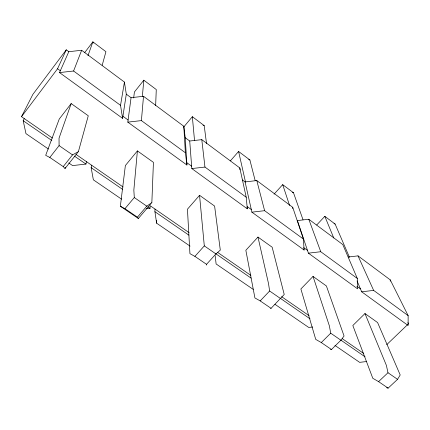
<?xml version="1.0" encoding="UTF-8"?>
<svg xmlns="http://www.w3.org/2000/svg" width="430" height="430" viewBox="0 0 430 430"><rect width="100%" height="100%" fill="white"/><g stroke="black" fill="none" stroke-linecap="round" stroke-linejoin="round"><path stroke-width="0.64" d="M348.246 257.016L358.002 255.871L390.236 279.855L408.145 315.631L408.108 325.494L361.684 291.809L357.05 280.919M190.081 246.121L156.617 223.186L156.687 220.531M156.617 223.186L154.918 211.694L154.994 209.061M151.854 202.611L153.429 162.352L137.401 150.898L125.367 165.55L120.362 206.239L138.352 218.499L151.854 202.611L146.78 206.169L137.428 217.188L138.352 218.499M155.649 105.49L156.273 89.558L143.824 80.195L134.407 92.009L133.676 97.959M146.162 208.776L150.038 208.324L150.151 205.712L189.087 232.651M131.064 97.685L127.812 122.136L186.916 165.018L185.378 152.752L141.405 120.599L143.512 96.293L131.064 97.685L126.296 94.165L124.431 82.092L81.652 50.267L68.8 51.691L66.268 49.821L32.868 94.39L21.5 116.691L52.358 138.041M137.401 150.898L133.843 190.108L134.3 197.547L124.953 208.684L120.362 206.239M142.319 96.761L143.824 80.195M68.8 51.691L59.507 72.579L122.593 118.352L126.296 94.165M122.593 118.352L120.529 105.334L124.431 82.092M121.609 199.187L93.358 179.821L91.149 167.657L91.687 165.26M68.757 162.959L72.6 165.593L85.957 164.072L86.532 161.691M78.4 151.629L88.274 115.783L71.186 103.571L59.243 119.051L45.682 155.343L49.832 157.461L63.242 166.603L65.011 168.512L78.4 151.629L72.514 154.881L63.242 166.603M102.195 65.258L105.931 51.697L92.848 41.855L84.656 52.643M65.011 168.512L65.392 167.243M71.186 103.571L59.034 138.186L59.087 145.609L49.832 157.461M87.973 55.739L92.848 41.855L93.348 42.989M59.507 72.579L73.584 71.014L81.652 50.267M21.5 116.691L57.55 68.757L66.268 49.821M48.461 149.049L25.967 133.628L23.188 120.722L24.247 118.594M397.546 379.335L400.201 374.981L377.604 322.57L364.973 313.545L352.831 325.521L372.794 378.287L378.572 381.625L388.129 388.145L397.546 379.335L387.989 372.735L386.387 365.392L364.973 313.545M340.904 340.221L344.065 336.018L326.397 285.971L313.029 276.42L300.876 288.981L315.738 339.399L321.291 342.565L331.476 349.509L340.904 340.221L330.724 333.191L329.348 325.806L313.029 276.42M349.461 257.301L335.142 224.084L324.822 216.328L316.727 224.981M183.75 126.99L192.344 116.686L204.202 125.608L206.513 143.475M206.534 264.316L215.941 253.926L220.3 250.115L214.608 206.072L199.547 195.311L187.442 209.211L189.936 253.657L194.903 256.382L206.534 264.316L206.722 265.1M230.394 160.863L238.58 151.462L249.889 159.971L255.173 180.654M194.903 256.382L204.304 245.89L199.547 195.311M274.066 194.15L282.693 184.642L293.491 192.758L303.032 219.789M257.978 237.075L245.842 250.281L254.915 297.947L260.198 300.909L271.072 308.321L284.225 294.486L272.158 247.207L257.978 237.075L268.519 283.585L269.626 291.002L280.5 298.511M260.198 300.909L269.626 291.002M321.291 342.565L330.724 333.191M386.737 344.656L408.5 323.774L407.914 322.586M378.572 381.625L387.989 372.735M270.615 308.649L271.072 308.321M366.645 361.517L359.657 362.356L334.97 345.435M312.675 326.993L308.751 327.461L274.947 304.295M308.417 253.168L320.742 251.722L357.308 278.457L357.599 288.847L308.417 253.168L297.404 220.574L308.783 219.252L342.785 244.552L357.308 278.457M361.684 291.809L373.638 290.395L408.145 315.631M251.894 212.162L264.617 210.689L303.429 239.064L304.091 250.024L251.894 212.162L245.078 181.917L242.423 179.955M189.721 141.018L201.788 139.648L239.806 167.931L246.223 197.241L247.298 208.824L191.812 168.565L189.721 141.018L185.222 137.702L183.803 126.264L143.512 96.293M191.812 168.565L204.954 167.066L246.223 197.241M245.078 181.917L256.791 180.568L292.717 207.298L303.429 239.064M127.812 122.136L141.405 120.599M330.455 349.434L331.476 349.509M386.618 387.709L388.129 388.145M203.03 125.205L204.202 125.608M248.669 159.519L249.889 159.971M292.4 192.334L293.491 192.758M334.019 223.627L335.142 224.084M124.953 208.684L137.428 217.188M253.211 289.395L216.118 263.966L215.161 255.656M76.056 154.445L123.125 187.012M217.843 252.55L250.91 275.431M281.629 296.689L309.095 315.695M342.307 338.673L363.764 353.519M23.188 120.722L51.82 140.497M74.39 156.085L85.957 164.072M91.149 167.657L122.518 189.324M147.834 206.808L150.038 208.324M154.918 211.694L188.899 235.162M215.962 253.856L251.088 278.113M280.172 298.2L310.019 318.807M341.012 340.211L365.07 356.83M59.087 145.609L72.514 154.881M134.3 197.547L146.78 206.169M204.304 245.89L215.941 253.926M57.55 68.757L60.313 70.762M122.915 116.251L128.092 120.013M186.77 162.653L191.629 166.184M247.25 206.599L251.308 209.55M303.704 247.626L307.471 250.357M356.862 286.251L360.415 288.831M73.584 71.014L120.529 105.334M358.002 255.871L373.638 290.395M324.822 216.328L333.766 237.978M308.783 219.252L320.742 251.722M282.693 184.642L289.578 205.475M303.72 248.911L304.091 250.024M256.791 180.568L264.617 210.689M238.58 151.462L245.487 181.944M247.019 207.529L247.298 208.824M201.788 139.648L204.954 167.066M239.806 167.931L239.983 169.845M192.344 116.686L194.532 140.551M292.717 207.298L292.798 208.588M185.222 137.702L186.916 165.018M183.803 126.264L185.378 152.752M390.236 279.855L390.246 281.188"/></g></svg>
